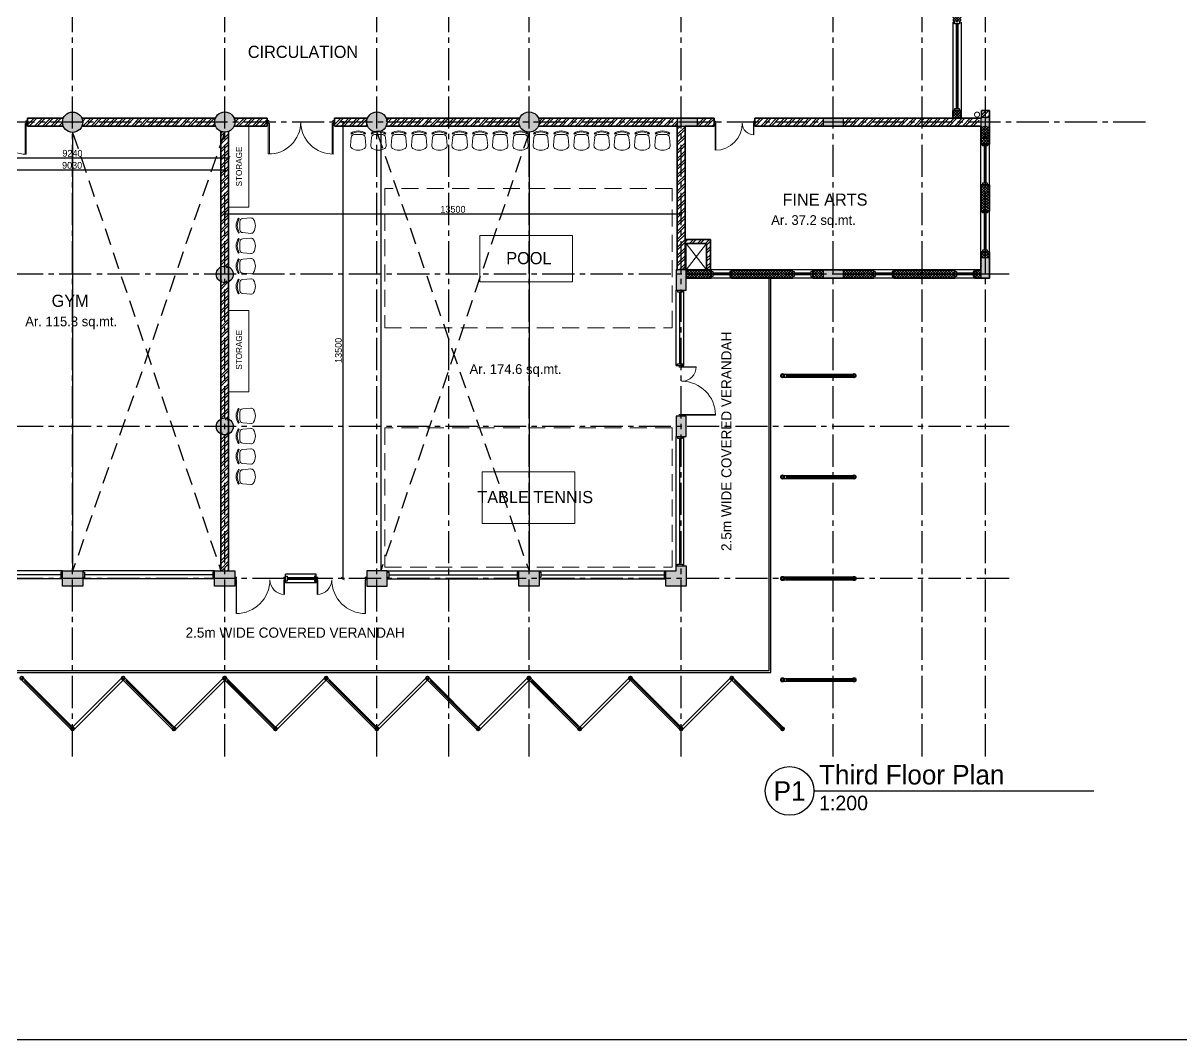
# Model space of a CAD drawing. Header units: millimetres. Extents: x -276609 to 1081398, y -453808 to 472098.
# Drawn here: x 338862 to 373104, y -5822 to 24255 of the extents above; entities that cross this region are included whole.
import ezdxf
from ezdxf.enums import TextEntityAlignment as Align

# ---------------------------------------------------------------- set-up
doc = ezdxf.new("R2010")
doc.units = ezdxf.units.MM
doc.header["$MEASUREMENT"] = 0
for name, pattern in [('ACAD_ISO10W100', [18, 12, -3, 0, -3]), ('CENTER2', [28.575, 19.05, -3.175, 3.175, -3.175]), ('HIDDEN', [0.375, 0.25, -0.125])]:
    doc.linetypes.add(name, pattern=pattern)
for name, color, linetype in [('A-Anno Tags', 6, 'Continuous'), ('A-Elevation', 4, 'Continuous'), ('A-Railing', 4, 'Continuous'), ('A-Wall Patt', 8, 'Continuous'), ('A-Window', 4, 'Continuous'), ('Anno_Labels', 7, 'Continuous'), ('AREA', 7, 'Continuous'), ('Dimension', 7, 'Continuous'), ('S-Conc Patt', 9, 'Continuous'), ('SHADING COLUMNS', 210, 'Continuous'), ('text', 252, 'Continuous')]:
    doc.layers.add(name, color=color, linetype=linetype)
doc.layers.add('A-Anno-Grid Lines', color=7, linetype='Continuous', true_color=0xbbc3bd)
for name, color, linetype, lineweight in [('A-BEAM-1-8', 8, 'HIDDEN', 9), ('A-Detail Lines', 241, 'Continuous', 25), ('A-Door', 4, 'Continuous', 9), ('A-DOOR-1-2', 3, 'Continuous', 5), ('A-Wall Sec', 1, 'Continuous', 20), ('A-WIN', 5, 'Continuous', 25), ('frntr', 42, 'Continuous', 13), ('PLUMBING', 3, 'ACAD_ISO10W100', 18), ('S-Concrete', 40, 'Continuous', 25), ('SHADE SCREEN', 171, 'Continuous', 15)]:
    doc.layers.add(name, color=color, linetype=linetype, lineweight=lineweight)
doc.layers.add('I-Furniture', color=7, linetype='Continuous', lineweight=20, true_color=0xb35900)
doc.styles.get("Standard").update_dxf_attribs({"font": ''})
doc.styles.get('Standard').set_extended_font_data('Gill Sans MT')
doc.dimstyles.new('IIITD_WD_M @ 100', dxfattribs={"dimscale": 100, "dimtxt": 1, "dimasz": 1, "dimexe": 0.5, "dimexo": 0.25, "dimgap": 0.3, "dimtad": 1, "dimdec": 0, "dimrnd": 1, "dimzin": 0, "dimdsep": 46, "dimtxsty": 'Standard', "dimblk": 'ARCHTICK', "dimcen": 0.2, "dimdle": 0.3, "dimclrd": 256, "dimclre": 256, "dimclrt": 256, "dimadec": 0, "dimazin": 0, "dimtfac": 1, "dimtdec": 0, "dimtofl": 0, "dimtmove": 0, "dimatfit": 0, "dimfxl": 0.5, "dimfxlon": 1, "dimtolj": 1, "dimtzin": 0, "dimlwd": -1, "dimlwe": -1, "dimarcsym": 0})

# ---------------------------------------------------------------- blocks, each defined once
blk = doc.blocks.new('Round Bar - 3_-44-4 First Floor Lvl')
at = {"layer": 'A-WIN'}
for p, q in [((-1035, -37), (-1035, 25)), ((1026, 38), (-1023, 38)), ((1026, 38), (-1023, 38)), ((1027, 38), (1026, 38)), ((1027, 38), (1026, 38)), ((1064, 38), (1038, 38)), ((1064, 38), (1038, 38)), ((1064, 38), (1064, -3)), ((-1027, -38), (-1026, -38)), ((-1027, -38), (-1026, -38)), ((-1026, -38), (1023, -38)), ((-1026, -38), (1023, -38))]:
    blk.add_line(p, q, dxfattribs=at)
blk = doc.blocks.new('Round Bar - 3_-159-4 First Floor Lvl')
at = {"layer": 'A-WIN'}
for p, q in [((-1051, -27), (-1051, 38)), ((-1038, 38), (-1051, 38)), ((-1038, 38), (-1051, 38)), ((-1026, 38), (-1027, 38)), ((-1026, 38), (-1027, 38)), ((1023, 38), (-1026, 38)), ((1023, 38), (-1026, 38)), ((1057, 1), (1057, -38)), ((-1023, -38), (1026, -38)), ((-1023, -38), (1026, -38)), ((1026, -38), (1027, -38)), ((1026, -38), (1027, -38)), ((1038, -38), (1057, -38)), ((1038, -38), (1057, -38))]:
    blk.add_line(p, q, dxfattribs=at)
blk = doc.blocks.new('Round Bar - 3_-160-4 First Floor Lvl')
at = {"layer": 'A-WIN'}
for p, q in [((-1051, -27), (-1051, 38)), ((-1038, 38), (-1051, 38)), ((-1038, 38), (-1051, 38)), ((-1026, 38), (-1027, 38)), ((-1026, 38), (-1027, 38)), ((1026, 38), (-1026, 38)), ((1026, 38), (-1026, 38)), ((1028, 38), (1026, 38)), ((1028, 38), (1026, 38)), ((1057, 38), (1038, 38)), ((1057, 38), (1038, 38)), ((1057, -38), (1057, 38)), ((-1023, -38), (1026, -38)), ((-1023, -38), (1026, -38)), ((1026, -38), (1027, -38)), ((1026, -38), (1027, -38)), ((1038, -38), (1057, -38)), ((1038, -38), (1057, -38))]:
    blk.add_line(p, q, dxfattribs=at)
blk = doc.blocks.new('Round Bar - 3_-171-4 First Floor Lvl')
at = {"layer": 'A-WIN'}
for p, q in [((-1051, 38), (-1051, -38)), ((-1038, 38), (-1051, 38)), ((-1038, 38), (-1051, 38)), ((-1026, 38), (-1027, 38)), ((-1026, 38), (-1027, 38)), ((1026, 38), (-1026, 38)), ((1026, 38), (-1026, 38)), ((1028, 38), (1026, 38)), ((1028, 38), (1026, 38)), ((1057, 38), (1038, 38)), ((1057, 38), (1038, 38)), ((1057, -38), (1057, 38)), ((-1051, -38), (-1038, -38)), ((-1051, -38), (-1038, -38)), ((-1028, -38), (-1026, -38)), ((-1028, -38), (-1026, -38)), ((-1026, -38), (1026, -38)), ((-1026, -38), (1026, -38)), ((1026, -38), (1027, -38)), ((1026, -38), (1027, -38)), ((1038, -38), (1057, -38)), ((1038, -38), (1057, -38))]:
    blk.add_line(p, q, dxfattribs=at)
blk = doc.blocks.new('grd din')
at = {"layer": 'A-Anno-Grid Lines', "linetype": 'CENTER2', "ltscale": 50}
for p, q in [((488814, 133526), (488814, 179267)), ((493314, 133526), (493314, 179267)), ((497814, 133526), (497814, 179267)), ((499944, 133526), (499944, 179267)), ((502314, 133526), (502314, 179267)), ((506814, 133526), (506814, 179267)), ((511314, 133526), (511314, 179267)), ((513944, 133526), (513944, 179267)), ((515814, 133526), (515814, 179267)), ((520545, 152289), (470258, 152289)), ((516514, 147789), (471659, 147789)), ((516514, 143289), (471659, 143289)), ((516514, 138789), (471659, 138789))]:
    blk.add_line(p, q, dxfattribs=at)
blk = doc.blocks.new('Big Door Garbage')
at = {"layer": 'A-Door', "color": 5, "lineweight": 18}
for p, q in [((-12550, 128778), (-12500, 128778)), ((-12550, 128703), (-12550, 128778)), ((-12500, 128778), (-12500, 128738)), ((-11100, 128778), (-11100, 128738)), ((-11050, 128778), (-11100, 128778)), ((-11050, 128703), (-11050, 128778)), ((-12550, 128703), (-12515, 128703)), ((-12515, 128738), (-12500, 128738)), ((-12515, 128703), (-12515, 128738)), ((-12515, 128703), (-12515, 128273)), ((-12499, 128703), (-12515, 128703)), ((-12499, 128703), (-12499, 128273)), ((-11101, 128703), (-11101, 127703)), ((-11101, 128703), (-11085, 128703)), ((-11085, 128738), (-11100, 128738)), ((-11085, 128703), (-11085, 128738)), ((-11050, 128703), (-11085, 128703)), ((-11085, 128703), (-11085, 127703))]:
    blk.add_line(p, q, dxfattribs=at)
at = {"layer": 'A-Door', "lineweight": 18}
for centre, radius, start, end in [((-12515, 128703), 430, 270, 0), ((-11085, 128703), 1000, 180, 270)]:
    blk.add_arc(centre, radius, start, end, dxfattribs=at)
blk = doc.blocks.new('dw2')
at = {"layer": 'A-Window'}
blk.add_line((484439, 147324), (484189, 147324), dxfattribs=at)
at = {"layer": 'A-Window', "color": 2, "lineweight": 30}
blk.add_line((484324, 145139), (484324, 147274), dxfattribs=at)
at = {"layer": 'A-Window'}
for points in [[(484439, 145089), (484209, 145089), (484209, 147324)], [(484399, 147324), (484399, 147274), (484249, 147274), (484249, 147324)], [(484439, 145089), (484439, 147324)], [(484399, 145089), (484399, 145139), (484249, 145139), (484249, 145089)]]:
    blk.add_lwpolyline(points, dxfattribs=at)
at = {"layer": 'A-Detail Lines', "rotation": 270}
blk.add_blockref('Big Door Garbage', (355573, 132539), dxfattribs=at)
blk = doc.blocks.new('w8')
at = {"layer": 'A-Window', "color": 2, "lineweight": 30}
blk.add_line((484324, 139289), (484324, 142939), dxfattribs=at)
at = {"layer": 'A-Window'}
for points in [[(484209, 139239), (484209, 142989)], [(484399, 142989), (484399, 142939), (484249, 142939), (484249, 142989)], [(484439, 139239), (484439, 142989)], [(484399, 139239), (484399, 139289), (484249, 139289), (484249, 139239)]]:
    blk.add_lwpolyline(points, dxfattribs=at)
blk = doc.blocks.new('w4')
at = {"layer": 'A-Window', "color": 2, "lineweight": 30}
blk.add_line((484324, 147974), (484324, 151774), dxfattribs=at)
at = {"layer": 'A-Window'}
for points in [[(484209, 147924), (484209, 151824)], [(484399, 151824), (484399, 151774), (484249, 151774), (484249, 151824)], [(484439, 147924), (484439, 151824)], [(484399, 147924), (484399, 147974), (484249, 147974), (484249, 147924)]]:
    blk.add_lwpolyline(points, dxfattribs=at)
blk = doc.blocks.new('dw1')
at = {"layer": 'A-Window'}
for p, q in [((495114, 138664), (495114, 138914)), ((496014, 138664), (496014, 138914))]:
    blk.add_line(p, q, dxfattribs=at)
at = {"layer": 'A-Window', "color": 2, "lineweight": 60}
blk.add_line((495964, 138789), (495164, 138789), dxfattribs=at)
at = {"layer": 'A-Window'}
for points in [[(496014, 138914), (495114, 138914)], [(495114, 138864), (495164, 138864), (495164, 138714), (495114, 138714)], [(496014, 138864), (495964, 138864), (495964, 138714), (496014, 138714)], [(496014, 138664), (495114, 138664)]]:
    blk.add_lwpolyline(points, dxfattribs=at)
at = {"layer": 'A-Detail Lines', "xscale": -1}
blk.add_blockref('Big Door Garbage', (482564, 10049), dxfattribs=at)
at = {"layer": 'A-Detail Lines'}
blk.add_blockref('Big Door Garbage', (508564, 10049), dxfattribs=at)
blk = doc.blocks.new('din w4')
at = {"layer": 'A-Window', "color": 2, "lineweight": 60}
blk.add_line((516605, 148504), (516605, 149604), dxfattribs=at)
at = {"layer": 'A-Window'}
for points in [[(516480, 148454), (516480, 149654)], [(516680, 149654), (516680, 149604), (516530, 149604), (516530, 149654)], [(516730, 148454), (516730, 149654)], [(516680, 148454), (516680, 148504), (516530, 148504), (516530, 148454)]]:
    blk.add_lwpolyline(points, dxfattribs=at)
blk = doc.blocks.new('DDD6')
at = {"layer": 'A-Door', "color": 5, "lineweight": 18}
for p, q in [((461523, 90652), (461523, 91556)), ((461558, 90652), (461558, 91556)), ((463410, 90652), (463410, 91556)), ((463445, 90652), (463445, 91556)), ((461484, 90652), (461523, 90652)), ((461484, 90652), (461484, 90569)), ((461484, 90569), (461539, 90569)), ((461523, 90652), (461523, 90613)), ((461558, 90652), (461523, 90652)), ((461523, 90613), (461539, 90613)), ((461539, 90569), (461539, 90613)), ((463410, 90652), (463445, 90652)), ((463445, 90613), (463428, 90613)), ((463428, 90569), (463428, 90613)), ((463484, 90569), (463428, 90569)), ((463445, 90652), (463445, 90613)), ((463484, 90652), (463445, 90652)), ((463484, 90652), (463484, 90569))]:
    blk.add_line(p, q, dxfattribs=at)
at = {"layer": 'A-Door', "lineweight": 18}
for centre, start, end in [((461540, 90613), 359.9841, 91.3064), ((463427, 90613), 88.9273, 180.0159)]:
    blk.add_arc(centre, 943, start, end, dxfattribs=at)
blk = doc.blocks.new('ttrttrgt')
at = {"layer": 'A-Window', "color": 2, "lineweight": 30}
blk.add_line((503296, 136159), (503296, 139884), dxfattribs=at)
at = {"layer": 'A-Window'}
for points in [[(503181, 136109), (503181, 139934)], [(503221, 139934), (503221, 139884), (503371, 139884), (503371, 139934)], [(503411, 136109), (503411, 139934)], [(503221, 136109), (503221, 136159), (503371, 136159), (503371, 136109)]]:
    blk.add_lwpolyline(points, dxfattribs=at)
blk = doc.blocks.new('din w1')
at = {"layer": 'A-Window', "color": 2, "lineweight": 60}
blk.add_line((476279, 163779), (476779, 163779), dxfattribs=at)
at = {"layer": 'A-Window'}
for points in [[(476229, 163904), (476829, 163904)], [(476229, 163704), (476279, 163704), (476279, 163854), (476229, 163854)], [(476829, 163704), (476779, 163704), (476779, 163854), (476829, 163854)], [(476229, 163654), (476829, 163654)]]:
    blk.add_lwpolyline(points, dxfattribs=at)
blk = doc.blocks.new('Pipe-Column - Pipe3-1_2STD-50-2 GL')
at = {"layer": 'S-Concrete', "lineweight": 35}
for radius, start, end in [(50.8, 0, 180), (45.1, 0, 180), (45.1, 180, 0), (50.8, 180, 360)]:
    blk.add_arc((0, 0), radius, start, end, dxfattribs=at)
blk = doc.blocks.new('Pipe-Column - Pipe3-1_2STD-48-2 GL')
at = {"layer": 'S-Concrete', "lineweight": 35}
for radius, start, end in [(50.8, 0, 180), (50.8, 180, 360), (45.1, 360, 180), (45.1, 180, 360)]:
    blk.add_arc((0, 0), radius, start, end, dxfattribs=at)
blk = doc.blocks.new('Pipe-Column - Pipe3-1_2STD-49-2 GL')
at = {"layer": 'S-Concrete', "lineweight": 35}
for radius, start, end in [(50.8, 0, 180), (50.8, 180, 360), (45.1, 360, 180), (45.1, 180, 360)]:
    blk.add_arc((0, 0), radius, start, end, dxfattribs=at)
blk = doc.blocks.new('TRGHT4')
at = {"layer": 'SHADING COLUMNS'}
for name, p, rotation in [('Pipe-Column - Pipe3-1_2STD-48-2 GL', (397060, -137137), 135.0000000004137), ('Pipe-Column - Pipe3-1_2STD-48-2 GL', (399181, -137137), 135.0000000004137), ('Pipe-Column - Pipe3-1_2STD-50-2 GL', (427680, -137137), 44.9999999995862), ('Pipe-Column - Pipe3-1_2STD-50-2 GL', (429801, -137137), 44.9999999995862), ('Pipe-Column - Pipe3-1_2STD-48-2 GL', (397060, -140137), 135.0000000004137), ('Pipe-Column - Pipe3-1_2STD-48-2 GL', (399181, -140137), 135.0000000004137), ('Pipe-Column - Pipe3-1_2STD-50-2 GL', (427680, -140137), 44.9999999995862), ('Pipe-Column - Pipe3-1_2STD-50-2 GL', (429801, -140137), 44.9999999995862), ('Pipe-Column - Pipe3-1_2STD-48-2 GL', (397060, -143137), 135.0000000004137), ('Pipe-Column - Pipe3-1_2STD-48-2 GL', (399181, -143137), 135.0000000004137), ('Pipe-Column - Pipe3-1_2STD-50-2 GL', (427680, -143137), 44.9999999995862), ('Pipe-Column - Pipe3-1_2STD-50-2 GL', (429801, -143137), 44.9999999995862), ('Pipe-Column - Pipe3-1_2STD-48-2 GL', (397060, -146087), 135.0000000004137), ('Pipe-Column - Pipe3-1_2STD-49-2 GL', (399181, -146087), 135.0000000004137), ('Pipe-Column - Pipe3-1_2STD-50-2 GL', (427680, -146137), 44.9999999995862), ('Pipe-Column - Pipe3-1_2STD-50-2 GL', (429801, -146137), 44.9999999995862)]:
    blk.add_blockref(name, p, dxfattribs=dict(at, rotation=rotation))
for p in [(402181, -146087), (405181, -146087), (408181, -146087), (411181, -146087), (414181, -146087), (417181, -146087), (420181, -146087), (423181, -146087), (426181, -146087), (400681, -147587), (403681, -147587), (406681, -147587), (409681, -147587), (412681, -147587), (415681, -147587), (418681, -147587), (421681, -147587), (424681, -147587), (427681, -147587)]:
    blk.add_blockref('Pipe-Column - Pipe3-1_2STD-50-2 GL', p, dxfattribs=at)
blk = doc.blocks.new('View Tag')
blk.add_circle((0, 0), 3)
at = {"layer": 'Anno_Labels'}
for tag, height, p in [('VIEW_NAME', 2.4, (3.64, 2)), ('VIEW_SCALE', 1.8, (3.64, -1.48))]:
    blk.add_attdef(tag, text='', height=height, dxfattribs=at).set_placement(p, align=Align.MIDDLE_LEFT)
blk.add_attdef('VIEW_TYPE', text='', height=2.4, dxfattribs=at).set_placement((0, 0), align=Align.MIDDLE_CENTER)
blk = doc.blocks.new('chair1')
at = {"layer": 'I-Furniture'}
for p, q in [((-320, 228), (-84, 207)), ((1, 115), (1, -115)), ((16, 201), (42, 219)), ((-320, -228), (-84, -207)), ((16, -201), (42, -219))]:
    blk.add_line(p, q, dxfattribs=at)
for centre, radius, start, end in [((-108, 0), 351, 148.407, 211.593), ((-328, 135), 92.9, 85.0303, 148.407), ((-92, 115), 92.9, 0, 85.0303), ((-278, 0), 356, 325.6197, 34.3803), ((-278, 0), 387, 325.6197, 34.3803), ((-328, -135), 92.9, 211.593, 274.9697), ((-92, -115), 92.9, 274.9697, 0)]:
    blk.add_arc(centre, radius, start, end, dxfattribs=at)
blk = doc.blocks.new('_ArchTick')
at = {"color": 0, "linetype": 'ByBlock', "const_width": 0.15}
blk.add_lwpolyline([(-0.5, -0.5), (0.5, 0.5)], dxfattribs=at)
blk = doc.blocks.new('*D145')
at = {"layer": 'A-Detail Lines', "transparency": 16777216}
for p, q in [((335765, 19918), (344855, 19918)), ((335795, 19968), (335795, 19868)), ((344825, 19968), (344825, 19868))]:
    blk.add_line(p, q, dxfattribs=at)
at = {"layer": 'A-Detail Lines', "transparency": 16777216, "xscale": 100, "yscale": 100, "zscale": 100, "rotation": 180}
blk.add_blockref('_ArchTick', (335795, 19918), dxfattribs=at)
at = {"layer": 'A-Detail Lines', "transparency": 16777216, "xscale": 100, "yscale": 100, "zscale": 100}
blk.add_blockref('_ArchTick', (344825, 19918), dxfattribs=at)
at = {"layer": 'A-Detail Lines', "transparency": 16777216, "insert": (340310, 20048), "char_height": 200, "attachment_point": 5}
blk.add_mtext('\\A1;9030', dxfattribs=at)
blk = doc.blocks.new('*D423')
at = {"layer": 'A-Detail Lines', "transparency": 16777216}
for p, q in [((335670, 20274), (344970, 20274)), ((335700, 20324), (335700, 20224)), ((344940, 20324), (344940, 20224))]:
    blk.add_line(p, q, dxfattribs=at)
at = {"layer": 'A-Detail Lines', "transparency": 16777216, "xscale": 100, "yscale": 100, "zscale": 100, "rotation": 180}
blk.add_blockref('_ArchTick', (335700, 20274), dxfattribs=at)
at = {"layer": 'A-Detail Lines', "transparency": 16777216, "xscale": 100, "yscale": 100, "zscale": 100}
blk.add_blockref('_ArchTick', (344940, 20274), dxfattribs=at)
at = {"layer": 'A-Detail Lines', "transparency": 16777216, "insert": (340320, 20404), "char_height": 200, "attachment_point": 5}
blk.add_mtext('\\A1;9240', dxfattribs=at)
blk = doc.blocks.new('*D425')
at = {"layer": 'A-Detail Lines', "transparency": 16777216}
for p, q in [((344795, 18618), (358355, 18618)), ((344825, 18668), (344825, 18568)), ((358325, 18668), (358325, 18568))]:
    blk.add_line(p, q, dxfattribs=at)
at = {"layer": 'A-Detail Lines', "transparency": 16777216, "xscale": 100, "yscale": 100, "zscale": 100, "rotation": 180}
blk.add_blockref('_ArchTick', (344825, 18618), dxfattribs=at)
at = {"layer": 'A-Detail Lines', "transparency": 16777216, "xscale": 100, "yscale": 100, "zscale": 100}
blk.add_blockref('_ArchTick', (358325, 18618), dxfattribs=at)
at = {"layer": 'A-Detail Lines', "transparency": 16777216, "insert": (351575, 18748), "char_height": 200, "attachment_point": 5}
blk.add_mtext('\\A1;13500', dxfattribs=at)
blk = doc.blocks.new('*D426')
at = {"layer": 'A-Detail Lines', "transparency": 16777216}
for p, q in [((348369, 21325), (348269, 21325)), ((348319, 21355), (348319, 7795)), ((348369, 7825), (348269, 7825))]:
    blk.add_line(p, q, dxfattribs=at)
at = {"layer": 'A-Detail Lines', "transparency": 16777216, "xscale": 100, "yscale": 100, "zscale": 100}
for p, rotation in [((348319, 21325), 90), ((348319, 7825), 270)]:
    blk.add_blockref('_ArchTick', p, dxfattribs=dict(at, rotation=rotation))
at = {"layer": 'A-Detail Lines', "transparency": 16777216, "insert": (348189, 14575), "char_height": 200, "attachment_point": 5, "rotation": 90}
blk.add_mtext('\\A1;13500', dxfattribs=at)

msp = doc.modelspace()

# ---------------------------------------------------------------- hatches: boundary and pattern name
at = {"layer": 'A-Wall Patt'}
h = msp.add_hatch(dxfattribs=at)
h.set_pattern_fill('ANSI37', color=256, scale=450, style=0)
h.set_pattern_definition([(45, (-144981.344, 78999.214), (-39.7747564, 39.7747564), []), (135, (-144981.344, 78999.214), (-39.7747564, -39.7747564), [])])
h.paths.add_polyline_path([(360709.9, 33739.7), (360049.9, 33739.7), (360049.9, 33489.7), (360709.9, 33489.7)])
h.paths.add_polyline_path([(365319.9, 33739.7), (362939.9, 33739.7), (362939.9, 33489.7), (365319.9, 33489.7)])
h.paths.add_polyline_path([(367189.9, 26537.2), (367189.9, 25714.7), (367439.9, 25714.7), (367439.9, 26537.2)])
h.paths.add_polyline_path([(359214.1, 16709.7), (359214.1, 16959.7), (358474.9, 16959.7), (358474.9, 16709.7)])
h.paths.add_polyline_path([(361614.1, 16709.7), (361614.1, 16959.7), (359814.1, 16959.7), (359814.1, 16709.7)])
h.paths.add_polyline_path([(367439.9, 19474.7), (367189.9, 19474.7), (367189.9, 18689.7), (367439.9, 18689.7)])
h.paths.add_polyline_path([(367439.9, 21209.7), (367189.9, 21209.7), (367189.9, 20674.7), (367439.9, 20674.7)])
h.paths.add_polyline_path([(366609.9, 21669.7), (366359.9, 21669.7), (366359.9, 21439.7), (366609.9, 21439.7)])
h.paths.add_polyline_path([(366609.9, 24509.7), (366359.9, 24509.7), (366359.9, 24279.7), (366609.9, 24279.7)])
h.paths.add_polyline_path([(367439.9, 25114.5), (367189.9, 25114.5), (367189.9, 24739.7), (367439.9, 24739.7)])
h.paths.add_polyline_path([(367439.9, 27959.7), (367189.9, 27959.7), (367189.9, 27137.2), (367439.9, 27137.2)])
h.paths.add_polyline_path([(367439.9, 28974.7), (367189.9, 28974.7), (367189.9, 28559.7), (367439.9, 28559.7)])
h.paths.add_polyline_path([(367439.9, 29382.2), (367189.9, 29382.2), (367189.9, 29274.7), (367439.9, 29274.7)])
h.paths.add_polyline_path([(367439.9, 29982.2), (367439.9, 30804.7), (367189.9, 30804.7), (367189.9, 29982.2)])
h.paths.add_polyline_path([(367439.9, 31709.7), (367189.9, 31709.7), (367189.9, 31404.7), (367439.9, 31404.7)])
h.paths.add_polyline_path([(367189.9, 31759.7), (367189.9, 32009.7), (366409.9, 32009.7), (366409.9, 31759.7)])
h.paths.add_polyline_path([(355989.9, 33489.7), (355989.9, 38239.7), (355739.9, 38239.7), (355739.9, 33489.7)])
h.paths.add_polyline_path([(362974.9, 16939.7), (363124.9, 16939.7), (363124.9, 16709.7), (364014.1, 16709.7), (364014.1, 16959.7), (362974.9, 16959.7)])
h.paths.add_polyline_path([(362524.9, 16709.7), (362524.9, 16939.7), (362674.9, 16939.7), (362674.9, 16959.7), (362214.1, 16959.7), (362214.1, 16709.7)])
h.paths.add_polyline_path([(367209.9, 17009.7), (367209.9, 17309.7), (367439.9, 17309.7), (367439.9, 17489.7), (367189.9, 17489.7), (367189.9, 17009.7)])
h.paths.add_polyline_path([(358099.9, 33489.7), (358099.9, 33739.7), (357989.9, 33739.7), (357989.9, 33489.7)])
h.paths.add_polyline_path([(365339.9, 33289.7), (365339.9, 33439.7), (365319.9, 33439.7), (365319.9, 32009.7), (364769.9, 32009.7), (364769.9, 31759.7), (365809.9, 31759.7), (365809.9, 32009.7), (365569.9, 32009.7), (365569.9, 33289.7)])
h.paths.add_polyline_path([(367014.1, 16959.7), (367014.1, 16709.7), (367189.9, 16709.7), (367189.9, 16959.7)])
h.paths.add_polyline_path([(366414.1, 16709.7), (366414.1, 16959.7), (364614.1, 16959.7), (364614.1, 16709.7)])
h = msp.add_hatch(dxfattribs=at)
h.set_pattern_fill('ANSI32', color=256, scale=450, style=0)
h.set_pattern_definition([(45, (-144981.34, 78999.21), (-119.32427, 119.32427), []), (45, (-144901.8, 78999.21), (-119.32427, 119.32427), [])])
h.paths.add_polyline_path([(335949.9, 21099.7), (335824.9, 21099.7), (335844, 16959.7), (335949.9, 16939.7)])
h.paths.add_polyline_path([(335824.9, 21099.7), (335699.9, 21099.7), (335699.9, 16959.7), (335723.3, 16959.7), (335753.5, 16959.7), (335781.2, 16959.7), (335824.9, 16959.7), (335844, 16959.7)])
h.paths.add_polyline_path([(367324.9, 21669.7), (367209.9, 21669.7), (367209.9, 21439.7), (367324.9, 21439.7)])
h.paths.add_polyline_path([(367439.9, 21669.7), (367324.9, 21669.7), (367324.9, 21439.7), (367439.9, 21439.7)])
edge = h.paths.add_edge_path()
edge.add_arc((344824.9, 21329.5), 300, 247.45969, 292.54031, ccw=False)
edge.add_line((344709.9, 21052.4), (344709.9, 16988.4))
edge.add_arc((344824.9, 16824.7), 200, 54.90037, 125.09963, ccw=False)
edge.add_line((344939.9, 16988.4), (344939.9, 21052.4))
edge = h.paths.add_edge_path()
edge.add_line((344545.8, 21439.7), (340601.9, 21439.7))
edge.add_arc((340324.9, 21324.7), 300, 0, 22.54031, ccw=False)
edge.add_arc((340324.9, 21324.7), 300, -22.54031, 0, ccw=False)
edge.add_line((340601.9, 21209.7), (344549.8, 21209.7))
edge.add_arc((344824.9, 21329.5), 300, 180, 203.53349, ccw=False)
edge.add_arc((344824.9, 21329.5), 300, 158.44578, 180, ccw=False)
edge = h.paths.add_edge_path()
edge.add_line((340047.8, 21439.7), (338993.9, 21439.7))
edge.add_line((338993.9, 21439.7), (338993.9, 21209.7))
edge.add_line((338993.9, 21209.7), (340047.8, 21209.7))
edge.add_arc((340324.9, 21324.7), 300, 180, 202.54031, ccw=False)
edge.add_arc((340324.9, 21324.7), 300, 157.45969, 180, ccw=False)
edge = h.paths.add_edge_path()
edge.add_arc((344824.9, 16824.7), 200, 234.90037, 305.09963, ccw=False)
edge.add_line((344709.9, 16661.1), (344709.9, 12488.4))
edge.add_arc((344824.9, 12324.7), 200, 54.90037, 125.09963, ccw=False)
edge.add_line((344939.9, 12488.4), (344939.9, 16661.1))
edge = h.paths.add_edge_path()
edge.add_arc((344824.9, 12324.7), 200, 234.90037, 305.09963, ccw=False)
edge.add_line((344709.9, 12161.1), (344709.9, 8049.7))
edge.add_line((344709.9, 8049.7), (344939.9, 8049.7))
edge.add_line((344939.9, 8049.7), (344939.9, 12161.1))
h.paths.add_polyline_path([(359304.9, 21439.7), (358809.9, 21439.7), (358809.9, 21209.7), (359304.9, 21209.7)])
edge = h.paths.add_edge_path()
edge.add_line((358209.9, 21439.7), (354103.9, 21439.7))
edge.add_arc((353824.9, 21329.5), 300, 0, 21.55422, ccw=False)
edge.add_arc((353824.9, 21329.5), 300, -23.53349, 0, ccw=False)
edge.add_line((354099.9, 21209.7), (358209.9, 21209.7))
edge.add_line((358209.9, 21209.7), (358209.9, 21439.7))
edge = h.paths.add_edge_path()
edge.add_arc((353824.9, 21329.5), 300, 158.44578, 180, ccw=False)
edge.add_line((353545.8, 21439.7), (349603.9, 21439.7))
edge.add_arc((349324.9, 21329.5), 300, 0, 21.55422, ccw=False)
edge.add_arc((349324.9, 21329.5), 300, -23.53349, 0, ccw=False)
edge.add_line((349599.9, 21209.7), (353549.8, 21209.7))
edge.add_arc((353824.9, 21329.5), 300, 180, 203.53349, ccw=False)
edge = h.paths.add_edge_path()
edge.add_line((349045.8, 21439.7), (348074.9, 21439.7))
edge.add_line((348074.9, 21439.7), (348074.9, 21209.7))
edge.add_line((348074.9, 21209.7), (349049.8, 21209.7))
edge.add_arc((349324.9, 21329.5), 300, 180, 203.53349, ccw=False)
edge.add_arc((349324.9, 21329.5), 300, 158.44578, 180, ccw=False)
edge = h.paths.add_edge_path()
edge.add_line((346074.9, 21439.7), (345103.9, 21439.7))
edge.add_arc((344824.9, 21329.5), 300, 0, 21.55422, ccw=False)
edge.add_arc((344824.9, 21329.5), 300, -23.53349, 0, ccw=False)
edge.add_line((345099.9, 21209.7), (346074.9, 21209.7))
edge.add_line((346074.9, 21209.7), (346074.9, 21439.7))
h.paths.add_polyline_path([(336049.9, 21439.7), (336049.9, 21209.7), (336993.9, 21209.7), (336993.9, 21439.7)])
h.paths.add_polyline_path([(362524.9, 21209.7), (362524.9, 21439.7), (360504.9, 21439.7), (360504.9, 21209.7)])
h.paths.add_polyline_path([(363124.9, 21439.7), (363124.9, 21209.7), (367139.9, 21209.7), (367139.9, 21439.7)])
h = msp.add_hatch(dxfattribs=at)
h.set_pattern_fill('ANSI32', color=256, scale=450, angle=360, style=0)
h.set_pattern_definition([(45, (-148488.96, 75084.49), (-119.32427, 119.32427), []), (45, (-148409.4, 75084.49), (-119.32427, 119.32427), [])])
h.paths.add_polyline_path([(358439.9, 21209.7), (358209.9, 21209.7), (358209.9, 16959.7), (358439.9, 16959.7)])
h.paths.add_polyline_path([(359189.9, 17854.7), (358439.9, 17854.7), (358439.9, 17739.7), (359074.9, 17739.7), (359074.9, 16959.7), (359189.9, 16959.7)])
at = {"layer": 'S-Conc Patt'}
for points in [[(340624.9, 21324.7, 1), (340024.9, 21324.7, 1)], [(345124.9, 21329.5, 1), (344524.9, 21329.5, 1)], [(349624.9, 21329.5, 1), (349024.9, 21329.5, 1)], [(354124.9, 21329.5, 1), (353524.9, 21329.5, 1)], [(358209.9, 21439.7), (358209.9, 21209.7), (358809.9, 21209.7), (358809.9, 21439.7)], [(362524.9, 21439.7), (362524.9, 21209.7), (363124.9, 21209.7), (363124.9, 21439.7)], [(367439.9, 21459.7), (367189.9, 21459.7), (367189.9, 20859.7), (367439.9, 20859.7)], [(367439.9, 17309.7), (367189.9, 17309.7), (367189.9, 16709.7), (367439.9, 16709.7)], [(345074.9, 16824.7, 1), (344574.9, 16824.7, 1)], [(358474.9, 16959.7), (358174.9, 16959.7), (358174.9, 16359.7), (358474.9, 16359.7)], [(362524.9, 16959.7), (362524.9, 16709.7), (363124.9, 16709.7), (363124.9, 16959.7)], [(345074.9, 12324.7, 1), (344574.9, 12324.7, 1)], [(358474.9, 12624.7), (358174.9, 12624.7), (358174.9, 12024.7), (358474.9, 12024.7)], [(340624.9, 7599.7), (340624.9, 8049.7), (340024.9, 8049.7), (340024.9, 7599.7)], [(345124.9, 7599.7), (345124.9, 8049.7), (344524.9, 8049.7), (344524.9, 7599.7)], [(349024.9, 7599.7), (349024.9, 8049.7), (349624.9, 8049.7), (349624.9, 7599.7)], [(354124.9, 7599.7), (354124.9, 8049.7), (353524.9, 8049.7), (353524.9, 7599.7)], [(358474.9, 8199.7), (358174.9, 8199.7), (358174.9, 8049.7), (357874.9, 8049.7), (357874.9, 7599.7), (358474.9, 7599.7)]]:
    msp.add_hatch(color=8, dxfattribs=at).paths.add_polyline_path(points)

# ---------------------------------------------------------------- linework, layer by layer
at = {"layer": 'A-Anno Tags'}
msp.add_line((362251, 1540.5), (370528.8, 1540.5), dxfattribs=at)
at = {"layer": 'A-BEAM-1-8', "linetype": 'Continuous', "ltscale": 500}
for p, q in [((359074.9, 17739.7), (358474.9, 16959.7)), ((359074.9, 16959.7), (358474.9, 17739.7)), ((358474.9, 17739.7), (358474.9, 16959.7))]:
    msp.add_line(p, q, dxfattribs=at)
at = {"layer": 'A-Detail Lines', "linetype": 'HIDDEN', "ltscale": 2000}
for p, q in [((344824.9, 21029.5), (340324.9, 8049.7)), ((340324.9, 21024.7), (344709.9, 8049.7)), ((349324.8, 21029.5), (353824.8, 8049.7)), ((353824.8, 21024.7), (349439.8, 8049.7))]:
    msp.add_line(p, q, dxfattribs=at)
at = {"layer": 'A-Detail Lines', "linetype": 'Continuous', "ltscale": 500}
for p, q in [((340324.9, 21024.7), (340324.9, 8049.7)), ((349439.8, 21024.7), (349439.8, 8049.7))]:
    msp.add_line(p, q, dxfattribs=at)
at = {"layer": 'A-Detail Lines'}
msp.add_line((353824.8, 21024.7), (353824.8, 8049.7), dxfattribs=at)
at = {"layer": 'A-Elevation'}
for p, q in [((366359.9, 24279.7), (366359.9, 21669.7)), ((366609.9, 24279.7), (366609.9, 21669.7)), ((358439.9, 17539.7), (358439.9, 16959.7))]:
    msp.add_line(p, q, dxfattribs=at)
at = {"layer": 'A-Railing'}
for p, q in [((360924.9, 5099.7), (360924.9, 16709.7)), ((360974.9, 5174.7), (360974.9, 16709.7)), ((360974.9, 5049.7), (360974.9, 16594.7)), ((333174.9, 5049.7), (360974.9, 5049.7)), ((333224.9, 5099.7), (360924.9, 5099.7)), ((333404.9, 5049.7), (360974.9, 5049.7))]:
    msp.add_line(p, q, dxfattribs=at)
at = {"layer": 'A-Wall Sec', "lineweight": 35}
for p, q in [((366359.9, 21439.7), (366359.9, 21669.7)), ((366359.9, 21669.7), (366609.9, 21669.7)), ((366609.9, 21669.7), (366609.9, 21439.7)), ((367439.9, 21669.7), (367209.9, 21669.7)), ((367209.9, 21669.7), (367209.9, 21439.7)), ((367439.9, 20674.7), (367439.9, 21669.7)), ((338993.9, 21439.7), (340049.8, 21439.7)), ((338993.9, 21439.7), (338993.9, 21209.7)), ((340599.9, 21439.7), (344547.8, 21439.7)), ((345101.9, 21439.7), (346074.9, 21439.7)), ((346074.9, 21444.5), (346074.9, 21214.5)), ((348074.9, 21444.5), (348074.9, 21214.5)), ((348074.9, 21439.7), (349047.8, 21439.7)), ((349601.9, 21439.7), (353547.8, 21439.7)), ((354101.9, 21439.7), (359304.9, 21439.7)), ((359304.9, 21209.7), (359304.9, 21439.7)), ((367209.9, 21439.7), (360504.9, 21439.7)), ((360504.9, 21209.7), (360504.9, 21439.7)), ((338993.9, 21209.7), (340045.8, 21209.7)), ((340603.9, 21209.7), (344547.8, 21209.7)), ((344709.9, 21052.4), (344709.9, 8049.7)), ((344939.9, 21052.4), (344939.9, 8049.7)), ((345101.9, 21209.7), (346074.9, 21209.7)), ((348074.9, 21209.7), (349047.8, 21209.7)), ((349601.9, 21209.7), (353547.8, 21209.7)), ((354101.9, 21209.7), (358209.9, 21209.7)), ((358209.9, 16939.7), (358209.9, 21209.7)), ((358439.9, 21209.7), (359304.9, 21209.7)), ((358439.9, 16959.7), (358439.9, 21209.7)), ((360504.9, 21209.7), (367189.9, 21209.7)), ((367189.9, 21209.7), (367189.9, 20674.7)), ((367189.9, 20674.7), (367439.9, 20674.7)), ((367189.9, 19474.7), (367189.9, 18689.7)), ((367439.9, 19474.7), (367189.9, 19474.7)), ((367439.9, 18689.7), (367439.9, 19474.7)), ((367189.9, 18689.7), (367439.9, 18689.7)), ((359189.9, 17854.7), (358439.9, 17854.7)), ((359189.9, 16959.7), (359189.9, 17854.7)), ((359074.9, 17739.7), (358439.9, 17739.7)), ((359074.9, 16959.7), (359074.9, 17739.7)), ((367189.9, 17489.7), (367189.9, 16959.7)), ((367439.9, 17489.7), (367189.9, 17489.7)), ((367439.9, 16709.7), (367439.9, 17489.7)), ((358474.9, 16959.7), (358474.9, 16709.7)), ((359214.1, 16959.7), (358474.9, 16959.7)), ((359214.1, 16709.7), (359214.1, 16959.7)), ((361614.1, 16959.7), (359814.1, 16959.7)), ((359814.1, 16959.7), (359814.1, 16709.7)), ((361614.1, 16709.7), (361614.1, 16959.7)), ((364014.1, 16959.7), (362214.1, 16959.7)), ((362214.1, 16959.7), (362214.1, 16709.7)), ((364014.1, 16709.7), (364014.1, 16959.7)), ((366414.1, 16959.7), (364614.1, 16959.7)), ((364614.1, 16959.7), (364614.1, 16709.7)), ((366414.1, 16709.7), (366414.1, 16959.7)), ((367189.9, 16959.7), (367014.1, 16959.7)), ((367014.1, 16959.7), (367014.1, 16709.7)), ((358474.9, 16709.7), (359214.1, 16709.7)), ((359814.1, 16709.7), (361614.1, 16709.7)), ((362214.1, 16709.7), (364014.1, 16709.7)), ((364614.1, 16709.7), (366414.1, 16709.7)), ((367014.1, 16709.7), (367439.9, 16709.7))]:
    msp.add_line(p, q, dxfattribs=at)
at = {"layer": 'A-Window', "color": 2, "lineweight": 60}
msp.add_line((366484.9, 21719.7), (366484.9, 24229.7), dxfattribs=at)
at = {"layer": 'A-Window'}
for points in [[(366559.9, 24279.7), (366559.9, 24229.7), (366409.9, 24229.7), (366409.9, 24279.7)], [(366559.9, 21669.7), (366559.9, 21719.7), (366409.9, 21719.7), (366409.9, 21669.7)]]:
    msp.add_lwpolyline(points, dxfattribs=at)
at = {"layer": 'Dimension'}
msp.add_lwpolyline([(306372, -5822), (306372, 53578), (390372, 53578), (390372, -5822)], close=True, dxfattribs=at)
at = {"layer": 'frntr'}
msp.add_lwpolyline([(344939.9, 18809.7), (345539.9, 18809.7), (345539.9, 21209.7)], dxfattribs=at)
at = {"layer": 'I-Furniture', "linetype": 'HIDDEN', "ltscale": 2000}
for points in [[(349555.2, 15242.2), (358055.2, 15242.2), (358055.2, 19362.2), (349555.2, 19362.2)], [(349555.2, 8159.2), (358055.2, 8159.2), (358055.2, 12279.2), (349555.2, 12279.2)]]:
    msp.add_lwpolyline(points, close=True, dxfattribs=at)
at = {"layer": 'I-Furniture'}
for points in [[(352370.5, 16605), (352370.5, 17976), (355113.5, 17976), (355113.5, 16605)], [(352435.2, 9456.7), (355175.2, 9456.7), (355175.2, 10981.7), (352435.2, 10981.7)]]:
    msp.add_lwpolyline(points, close=True, dxfattribs=at)
msp.add_lwpolyline([(344939.9, 13351.1), (345539.9, 13351.1), (345539.9, 15751.1), (344939.9, 15751.1)], dxfattribs=at)
at = {"layer": 'PLUMBING'}
msp.add_circle((367077.4, 21548.1), 75, dxfattribs=at)
at = {"layer": 'S-Concrete'}
for points in [[(358209.9, 21439.7), (358209.9, 21209.7), (358809.9, 21209.7), (358809.9, 21439.7)], [(362524.9, 21439.7), (362524.9, 21209.7), (363124.9, 21209.7), (363124.9, 21439.7)], [(367439.9, 21459.7), (367189.9, 21459.7), (367189.9, 20859.7), (367439.9, 20859.7)], [(367439.9, 17309.7), (367189.9, 17309.7), (367189.9, 16709.7), (367439.9, 16709.7)], [(358474.9, 16959.7), (358174.9, 16959.7), (358174.9, 16359.7), (358474.9, 16359.7)], [(362524.9, 16959.7), (362524.9, 16709.7), (363124.9, 16709.7), (363124.9, 16959.7)], [(358474.9, 12624.7), (358174.9, 12624.7), (358174.9, 12024.7), (358474.9, 12024.7)], [(340624.9, 8049.7), (340624.9, 7599.7), (340024.9, 7599.7), (340024.9, 8049.7)], [(345124.9, 8049.7), (345124.9, 7599.7), (344524.9, 7599.7), (344524.9, 8049.7)], [(349024.9, 8049.7), (349024.9, 7599.7), (349624.9, 7599.7), (349624.9, 8049.7)], [(354124.9, 8049.7), (354124.9, 7599.7), (353524.9, 7599.7), (353524.9, 8049.7)], [(357874.9, 8049.7), (358174.9, 8049.7), (358174.9, 8199.7), (358474.9, 8199.7), (358474.9, 7599.7), (357874.9, 7599.7)]]:
    msp.add_lwpolyline(points, close=True, dxfattribs=at)
for centre, radius in [((340324.9, 21324.7), 300), ((344824.9, 21329.5), 300), ((349324.9, 21329.5), 300), ((353824.9, 21329.5), 300), ((344824.9, 16824.7), 250), ((344824.9, 12324.7), 250)]:
    msp.add_circle(centre, radius, dxfattribs=at)
at = {"layer": 'SHADE SCREEN', "lineweight": 35}
for p, q in [((363361, 13834.7), (361418.1, 13834.7)), ((361418.1, 13824.7), (363361, 13824.7)), ((363361, 10834.7), (361418.1, 10834.7)), ((361418.1, 10824.7), (363361, 10824.7)), ((363361, 7834.7), (361418.1, 7834.7)), ((361418.1, 7824.7), (363361, 7824.7)), ((338891.4, 4808.2), (340265.2, 3434.4)), ((340272.2, 3441.5), (338898.4, 4815.3)), ((341891.4, 4808.2), (343265.2, 3434.4)), ((343272.2, 3441.5), (341898.4, 4815.3)), ((344891.4, 4808.2), (346265.2, 3434.4)), ((346272.2, 3441.5), (344898.4, 4815.3)), ((347891.4, 4808.2), (349265.2, 3434.4)), ((349272.2, 3441.5), (347898.4, 4815.3)), ((350891.4, 4808.2), (352265.2, 3434.4)), ((352272.2, 3441.5), (350898.4, 4815.3)), ((353891.4, 4808.2), (355265.2, 3434.4)), ((355272.2, 3441.5), (353898.4, 4815.3)), ((356824.9, 4874.7), (358324.9, 3374.7)), ((356891.4, 4808.2), (358265.2, 3434.4)), ((358272.2, 3441.5), (356898.4, 4815.3)), ((359891.4, 4808.2), (361265.2, 3434.4)), ((361272.2, 3441.5), (359898.4, 4815.3)), ((363361, 4834.7), (361418.1, 4834.7)), ((361418.1, 4824.7), (363361, 4824.7))]:
    msp.add_line(p, q, dxfattribs=at)

# ---------------------------------------------------------------- block references
at = {"layer": 'A-Anno Tags'}
ref = msp.add_blockref('View Tag', (361531, 1540.5), dxfattribs=dict(at, xscale=240, yscale=240, zscale=240))
ref.add_attrib('VIEW_TYPE', 'P1', dxfattribs={"layer": '0', "height": 576}).set_placement((361531, 1540.5), align=Align.MIDDLE_CENTER)
ref.add_attrib('VIEW_NAME', 'Third Floor Plan', dxfattribs={"layer": '0', "height": 576}).set_placement((362404.8, 2021.5), align=Align.MIDDLE_LEFT)
ref.add_attrib('VIEW_SCALE', '1:200', dxfattribs={"layer": '0', "height": 432}).set_placement((362404.8, 1184.9), align=Align.MIDDLE_LEFT)
at = {"layer": 'A-Detail Lines'}
msp.add_blockref('grd din', (-148489, -130964.5), dxfattribs=at)
at = {"layer": 'A-Door', "xscale": -1, "rotation": 180}
msp.add_blockref('DDD6', (-124489.8, 111935.2), dxfattribs=at)
at = {"layer": 'A-Door', "rotation": 179.9840846168248}
msp.add_blockref('DDD6', (809583.7, 111811.2), dxfattribs=at)
at = {"layer": 'A-Door', "xscale": -0.8000000000465661, "yscale": 0.7999999999883585, "zscale": 0.8}
msp.add_blockref('Big Door Garbage', (350464.9, -81667.5), dxfattribs=at)
at = {"layer": 'A-Door', "xscale": -1}
msp.add_blockref('dw2', (842613.7, -130964.5), dxfattribs=at)
at = {"layer": 'A-Door'}
msp.add_blockref('dw1', (-148489, -130964.5), dxfattribs=at)
at = {"layer": 'A-DOOR-1-2'}
for p in [(-149289.9, -128979.5), (-149289.9, -130964.5)]:
    msp.add_blockref('din w4', p, dxfattribs=at)
at = {"layer": 'A-Window'}
for name, p, rotation in [('din w1', (836042.9, 180613.9), 180), ('din w1', (838442.9, 180613.9), 180), ('din w1', (840842.9, 180613.9), 180), ('din w1', (843242.9, 180613.9), 180), ('w8', (479264.1, -476389.1), 90), ('w4', (492449.1, -476389.1), 90)]:
    msp.add_blockref(name, p, dxfattribs=dict(at, rotation=rotation))
msp.add_blockref('ttrttrgt', (-145006.3, -127909.3), dxfattribs=at)
at = {"layer": 'A-Window', "xscale": -1, "rotation": 270}
for name, p in [('w4', (201700.6, -476389.1)), ('w8', (214885.6, -476389.1))]:
    msp.add_blockref(name, p, dxfattribs=at)
at = {"layer": 'frntr'}
for p, rotation in [((348773.6, 20957.2), 90), ((349373.6, 20957.2), 90), ((349973.6, 20957.2), 90), ((350573.6, 20957.2), 90), ((351173.6, 20957.2), 90), ((351773.6, 20957.2), 90), ((352373.6, 20957.2), 90), ((352973.6, 20957.2), 90), ((353573.6, 20957.2), 90), ((354173.6, 20957.2), 90), ((354773.6, 20957.2), 90), ((355373.6, 20957.2), 90), ((355973.6, 20957.2), 90), ((356573.6, 20957.2), 90), ((357173.6, 20957.2), 90), ((357773.6, 20957.2), 90), ((345271.8, 12637.8), 180), ((345271.8, 12037.8), 180), ((345271.8, 11437.8), 180), ((345271.8, 10837.8), 180)]:
    msp.add_blockref('chair1', p, dxfattribs=dict(at, rotation=rotation))
at = {"layer": 'frntr', "xscale": -1}
for p in [(345271.8, 18264.3), (345271.8, 17664.3), (345271.8, 17064.3), (345271.8, 16464.3)]:
    msp.add_blockref('chair1', p, dxfattribs=at)
at = {"layer": 'S-Concrete'}
msp.add_blockref('TRGHT4', (-66358.2, 150964.2), dxfattribs=at)
at = {"layer": 'SHADE SCREEN'}
for p in [(362384.7, 13824.7), (362384.7, 7824.7)]:
    msp.add_blockref('Round Bar - 3_-171-4 First Floor Lvl', p, dxfattribs=at)
at = {"layer": 'SHADE SCREEN', "lineweight": 35}
for p in [(362384.7, 10824.7), (362384.7, 4824.7)]:
    msp.add_blockref('Round Bar - 3_-171-4 First Floor Lvl', p, dxfattribs=at)
at = {"layer": 'SHADE SCREEN', "lineweight": 35, "rotation": 315.0000000003688}
for p in [(339574.9, 4124.7), (342574.9, 4124.7), (345574.9, 4124.7), (348574.9, 4124.7), (351574.9, 4124.7), (354574.9, 4124.7), (357574.9, 4124.7)]:
    msp.add_blockref('Round Bar - 3_-159-4 First Floor Lvl', p, dxfattribs=at)
at = {"layer": 'SHADE SCREEN'}
for name, p, rotation in [('Round Bar - 3_-44-4 First Floor Lvl', (341074.9, 4124.7), 224.9999999996312), ('Round Bar - 3_-44-4 First Floor Lvl', (344074.9, 4124.7), 224.9999999996312), ('Round Bar - 3_-44-4 First Floor Lvl', (347074.9, 4124.7), 224.9999999996312), ('Round Bar - 3_-44-4 First Floor Lvl', (350074.9, 4124.7), 224.9999999996312), ('Round Bar - 3_-44-4 First Floor Lvl', (353074.9, 4124.7), 224.9999999996312), ('Round Bar - 3_-44-4 First Floor Lvl', (356074.9, 4124.7), 224.9999999996312), ('Round Bar - 3_-44-4 First Floor Lvl', (359074.9, 4124.7), 224.9999999996312), ('Round Bar - 3_-160-4 First Floor Lvl', (360574.9, 4124.7), 315.0000000003688)]:
    msp.add_blockref(name, p, dxfattribs=dict(at, rotation=rotation))

# ---------------------------------------------------------------- texts
at = {"layer": 'AREA', "char_height": 288, "width": 6203.897, "attachment_point": 1}
for s, insert in [('{\\fCentury Gothic|b0|i0|c0|p34;Ar. 37.2 sq.mt.}', (360987.1, 18573.2)), ('{\\fCentury Gothic|b0|i0|c0|p34;Ar. 115.3 sq.mt.}', (338924.3, 15574.9)), ('{\\fCentury Gothic|b0|i0|c0|p34;Ar. 174.6 sq.mt.}', (352065.4, 14164.4))]:
    msp.add_mtext(s, dxfattribs=dict(at, insert=insert))
at = {"layer": 'text'}
for s, insert, char_height, attachment_point in [('{\\fCentury Gothic|b0|i0|c0|p34;CIRCULATION}', (345507.5, 23586), 360, 1), ('{\\fCentury Gothic|b0|i0|c0|p34;FINE ARTS}', (361322, 19215.2), 360, 1), ('{\\fCentury Gothic|b0|i0|c0|p34;POOL}', (353151.8, 17118.5), 360, 7), ('{\\fCentury Gothic|b0|i0|c0|p34;GYM}', (339704.4, 16222.3), 360, 1), ('{\\fCentury Gothic|b0|i0|c0|p34;TABLE TENNIS}', (352295.7, 10414.7), 360, 1), ('{\\fCentury Gothic|b0|i0|c0|p34;2.5m WIDE COVERED VERANDAH}', (343665, 6374.3), 300, 1)]:
    msp.add_mtext(s, dxfattribs=dict(at, insert=insert, char_height=char_height, attachment_point=attachment_point))
at = {"layer": 'text', "attachment_point": 1, "rotation": 90}
for s, insert, char_height in [('{\\fCentury Gothic|b0|i0|c0|p34;STORAGE}', (345156.5, 19425.2), 180), ('{\\fCentury Gothic|b0|i0|c0|p34;STORAGE}', (345156.5, 14003.9), 180), ('{\\fCentury Gothic|b0|i0|c0|p34;2.5m WIDE COVERED VERANDAH}', (359512, 8639.5), 300)]:
    msp.add_mtext(s, dxfattribs=dict(at, insert=insert, char_height=char_height))

# ---------------------------------------------------------------- dimensions: what is measured, and where the dimension line sits
at = {"layer": 'A-Detail Lines'}
dim = msp.add_linear_dim(base=(344824.9, 19917.5), p1=(335794.9, 21721.5), p2=(344824.9, 21753.5), dimstyle='IIITD_WD_M @ 100', override={"dimtxt": 2}, dxfattribs=at)
dim.commit()
dim.dimension.update_dxf_attribs({"geometry": '*D145', "text_midpoint": (340309.9, 19917.5), "dimtype": 160})
dim = msp.add_linear_dim(base=(348319, 7824.7), p1=(349024.9, 21324.7), p2=(349024.9, 7824.7), angle=90, dimstyle='IIITD_WD_M @ 100', override={"dimtxt": 2}, dxfattribs=at)
dim.commit()
dim.dimension.update_dxf_attribs({"geometry": '*D426', "text_midpoint": (348189, 14574.7)})
for base, p1, p2, picture, middle in [((344939.9, 20273.5), (335699.9, 21099.7), (344939.9, 21052.4), '*D423', (340319.9, 20403.5)), ((358324.9, 18617.5), (344824.9, 21029.5), (358324.9, 21029.5), '*D425', (351574.9, 18747.5))]:
    dim = msp.add_linear_dim(base=base, p1=p1, p2=p2, dimstyle='IIITD_WD_M @ 100', override={"dimtxt": 2}, dxfattribs=at)
    dim.commit()
    dim.dimension.update_dxf_attribs({"geometry": picture, "text_midpoint": middle})

doc.saveas('drawing.dxf')
